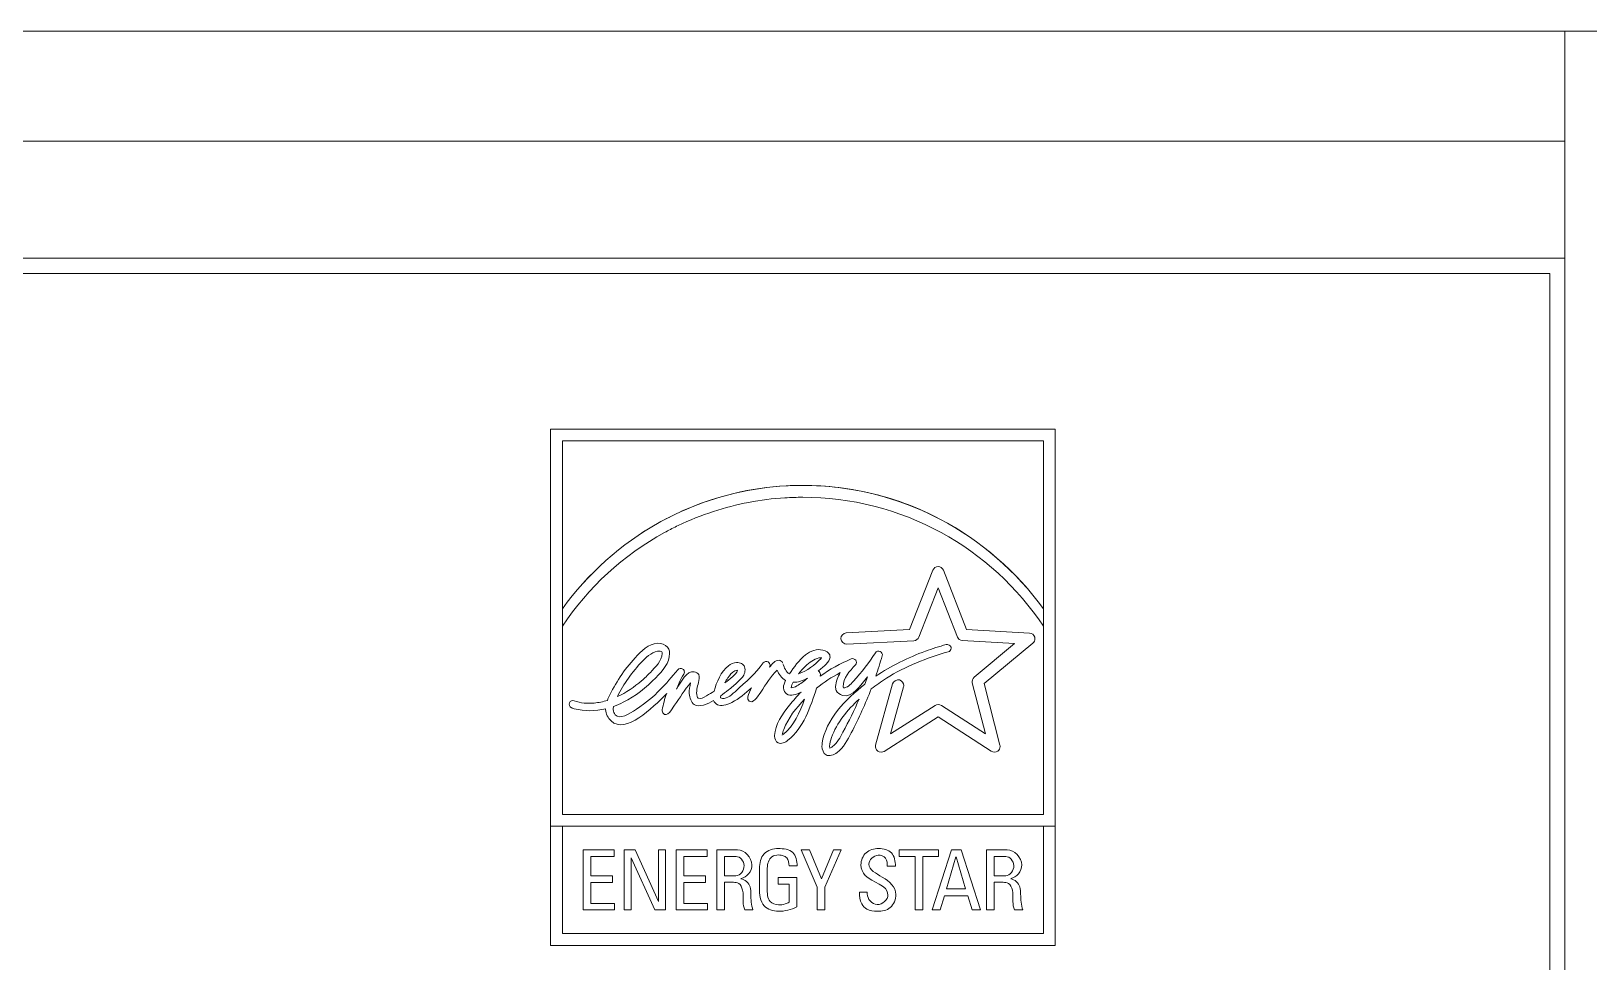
# Model space of a CAD drawing. Header units: inches. Extents: x 29 to 2254, y 8 to 2046.
# Drawn here: x 45.948 to 47.379, y 31.645 to 32.5 of the extents above; entities that cross this region are included whole.
import ezdxf

# ---------------------------------------------------------------- set-up
doc = ezdxf.new("R2010")
doc.units = ezdxf.units.IN
doc.header["$MEASUREMENT"] = 0
doc.layers.add('SCREEN', color=5, linetype='Continuous')

msp = doc.modelspace()

# ---------------------------------------------------------------- linework, layer by layer
at = {"color": 0, "lineweight": 5}
for points in [[(47.3566, 32.4999), (47.3566, 32.4999), (31.3435, 32.4999), (31.3435, 32.4999)], [(47.3566, 32.4999), (47.3566, 32.4999), (47.3566, 32.4999), (47.3566, 32.4999)], [(47.3566, 32.4999), (47.3566, 32.4999), (47.3566, 32.4999), (47.3566, 32.4999)], [(47.3566, 30.9245), (47.3566, 30.9245), (47.3566, 32.4999), (47.3566, 32.4999)], [(48.0952, 32.4999), (48.0952, 32.4999), (47.3566, 32.4999), (47.3566, 32.4999)], [(47.3566, 32.3989), (47.3566, 32.3989), (31.3435, 32.3989), (31.3435, 32.3989)], [(47.3566, 32.3989), (47.3566, 32.3989), (47.3566, 32.3989), (47.3566, 32.3989)], [(47.3566, 32.2914), (47.3566, 32.2914), (31.3435, 32.2914), (31.3435, 32.2914)], [(47.3566, 32.2914), (47.3566, 32.2914), (47.3566, 32.2914), (47.3566, 32.2914)], [(47.3427, 32.2775), (47.3427, 32.2775), (31.3574, 32.2775), (31.3574, 32.2775)], [(47.3427, 32.2775), (47.3427, 32.2775), (47.3427, 32.2775), (47.3427, 32.2775)], [(47.3427, 32.2775), (47.3427, 32.2775), (47.3427, 32.2775), (47.3427, 32.2775)], [(47.3427, 31.1469), (47.3427, 31.1469), (47.3427, 32.2775), (47.3427, 32.2775)]]:
    msp.add_open_spline(points, degree=3, dxfattribs=at)
at = {"layer": 'SCREEN', "color": 0, "lineweight": 5}
for points in [[(46.4253, 32.1346), (46.4253, 32.1346), (46.8886, 32.1346), (46.8886, 32.1346)], [(46.4253, 32.1346), (46.4253, 32.1346), (46.4253, 32.1346), (46.4253, 32.1346)], [(46.4253, 31.6605), (46.4253, 31.6605), (46.4253, 32.1346), (46.4253, 32.1346)], [(46.8886, 32.1346), (46.8886, 32.1346), (46.8886, 32.1346), (46.8886, 32.1346)], [(46.8886, 32.1346), (46.8886, 32.1346), (46.8886, 32.1346), (46.8886, 32.1346)], [(46.8886, 31.6605), (46.8886, 31.6605), (46.8886, 32.1346), (46.8886, 32.1346)], [(46.8778, 32.1237), (46.8778, 32.1237), (46.4362, 32.1237), (46.4362, 32.1237)], [(46.4362, 32.1237), (46.4362, 32.1237), (46.4362, 32.1237), (46.4362, 32.1237)], [(46.4362, 32.1237), (46.4362, 32.1237), (46.4362, 31.7809), (46.4362, 31.7809)], [(46.8778, 32.1237), (46.8778, 32.1237), (46.8778, 32.1237), (46.8778, 32.1237)], [(46.8778, 32.1237), (46.8778, 32.1237), (46.8778, 32.1237), (46.8778, 32.1237)], [(46.8778, 31.7809), (46.8778, 31.7809), (46.8778, 32.1237), (46.8778, 32.1237)], [(46.6416, 32.0825), (46.6092, 32.0807), (46.5774, 32.0731), (46.5477, 32.06)], [(46.6416, 32.0825), (46.61, 32.0806), (46.5789, 32.0733), (46.5498, 32.0609)], [(46.6569, 32.0829), (46.6518, 32.0829), (46.6467, 32.0828), (46.6416, 32.0825)], [(46.6405, 32.0715), (46.6182, 32.0701), (46.5961, 32.0658), (46.5749, 32.0589)], [(46.6569, 32.072), (46.6514, 32.072), (46.6459, 32.0718), (46.6405, 32.0715)], [(46.5435, 32.0581), (46.5372, 32.0552), (46.531, 32.052), (46.5249, 32.0487)], [(46.5393, 32.0561), (46.5344, 32.0538), (46.5296, 32.0513), (46.5249, 32.0487)], [(46.5477, 32.06), (46.5448, 32.0588), (46.542, 32.0575), (46.5393, 32.0561)], [(46.5749, 32.0589), (46.5638, 32.0553), (46.5529, 32.051), (46.5424, 32.046)], [(46.5498, 32.0609), (46.5477, 32.06), (46.5456, 32.059), (46.5435, 32.0581)], [(46.4362, 31.9697), (46.4593, 32.0018), (46.4899, 32.0292), (46.5249, 32.0487)], [(46.5249, 32.0487), (46.4901, 32.0292), (46.4593, 32.0018), (46.4362, 31.9697)], [(46.5424, 32.046), (46.5386, 32.0442), (46.5349, 32.0423), (46.5313, 32.0403)], [(46.7763, 32.0051), (46.7763, 32.0051), (46.755, 31.9505), (46.755, 31.9505)], [(46.7812, 32.0084), (46.7792, 32.0084), (46.777, 32.0069), (46.7763, 32.0051)], [(46.7763, 32.0051), (46.7763, 32.0051), (46.7763, 32.0051), (46.7763, 32.0051)], [(46.786, 32.0051), (46.7853, 32.0069), (46.7832, 32.0084), (46.7812, 32.0084)], [(46.8073, 31.9506), (46.8073, 31.9506), (46.786, 32.0051), (46.786, 32.0051)], [(46.7635, 31.9436), (46.7635, 31.9436), (46.7812, 31.9889), (46.7812, 31.9889)], [(46.7812, 31.9889), (46.7812, 31.9889), (46.7812, 31.9889), (46.7812, 31.9889)], [(46.7812, 31.9889), (46.7812, 31.9889), (46.7988, 31.9437), (46.7988, 31.9437)], [(46.6967, 31.9474), (46.6943, 31.9473), (46.6918, 31.9446), (46.6918, 31.9422)], [(46.755, 31.9505), (46.755, 31.9505), (46.6967, 31.9474), (46.6967, 31.9474)], [(46.6973, 31.937), (46.6973, 31.937), (46.7589, 31.9402), (46.7589, 31.9402)], [(46.755, 31.9505), (46.755, 31.9505), (46.755, 31.9505), (46.755, 31.9505)], [(46.7589, 31.9402), (46.7608, 31.9403), (46.7628, 31.9418), (46.7635, 31.9436)], [(46.7589, 31.9402), (46.7589, 31.9402), (46.7589, 31.9402), (46.7589, 31.9402)], [(46.7988, 31.9437), (46.7994, 31.942), (46.8014, 31.9405), (46.8033, 31.9404)], [(46.8033, 31.9404), (46.8033, 31.9404), (46.8514, 31.9377), (46.8514, 31.9377)], [(46.8652, 31.9473), (46.8652, 31.9473), (46.8073, 31.9506), (46.8073, 31.9506)], [(46.5051, 31.9269), (46.4939, 31.9153), (46.4864, 31.9038), (46.4797, 31.8906)], [(46.6594, 31.9273), (46.6535, 31.9227), (46.6485, 31.9157), (46.6446, 31.9099)], [(46.6717, 31.9245), (46.6726, 31.9247), (46.6736, 31.9248), (46.6744, 31.9247)], [(46.7239, 31.9077), (46.726, 31.9138), (46.7279, 31.9201), (46.7298, 31.9263)], [(46.8514, 31.9377), (46.8514, 31.9377), (46.8143, 31.9068), (46.8143, 31.9068)], [(46.8234, 31.9009), (46.8234, 31.9009), (46.8682, 31.9381), (46.8682, 31.9381)], [(46.8514, 31.9377), (46.8514, 31.9377), (46.8514, 31.9377), (46.8514, 31.9377)], [(46.8682, 31.9381), (46.8682, 31.9381), (46.8682, 31.9381), (46.8682, 31.9381)], [(46.5886, 31.9173), (46.5819, 31.9124), (46.5775, 31.902), (46.5754, 31.894)], [(46.5945, 31.9125), (46.5952, 31.9129), (46.5961, 31.9132), (46.5969, 31.9132)], [(46.6183, 31.8932), (46.623, 31.9001), (46.6275, 31.9074), (46.6333, 31.9134)], [(46.6333, 31.9134), (46.6348, 31.9097), (46.6375, 31.9059), (46.641, 31.9039)], [(46.6446, 31.9099), (46.6414, 31.9116), (46.6398, 31.9156), (46.6387, 31.919)], [(46.6737, 31.9239), (46.6676, 31.9182), (46.661, 31.9125), (46.6531, 31.9099)], [(46.6695, 31.8966), (46.6762, 31.9021), (46.6836, 31.9069), (46.6913, 31.911)], [(46.7013, 31.9236), (46.6912, 31.9194), (46.6817, 31.914), (46.6727, 31.9077)], [(46.5392, 31.8811), (46.5439, 31.888), (46.5484, 31.8951), (46.5538, 31.9015)], [(46.6433, 31.8489), (46.6575, 31.8601), (46.6639, 31.8793), (46.6695, 31.8966)], [(46.6462, 31.8971), (46.6463, 31.8989), (46.6471, 31.9006), (46.6479, 31.9021)], [(46.6479, 31.9021), (46.6525, 31.902), (46.6572, 31.9037), (46.6612, 31.9059)], [(46.7139, 31.9004), (46.7147, 31.9026), (46.7155, 31.9048), (46.7163, 31.9071)], [(46.7393, 31.9006), (46.7393, 31.9006), (46.7238, 31.8445), (46.7238, 31.8445)], [(46.7375, 31.8548), (46.7375, 31.8548), (46.7494, 31.8979), (46.7494, 31.8979)], [(46.7393, 31.9006), (46.7393, 31.9006), (46.7393, 31.9006), (46.7393, 31.9006)], [(46.7494, 31.8979), (46.7494, 31.8979), (46.7494, 31.8979), (46.7494, 31.8979)], [(46.8143, 31.9068), (46.8127, 31.9055), (46.812, 31.9034), (46.8125, 31.9015)], [(46.8125, 31.9015), (46.8125, 31.9015), (46.8245, 31.8548), (46.8245, 31.8548)], [(46.8379, 31.8445), (46.8379, 31.8445), (46.8234, 31.9009), (46.8234, 31.9009)], [(46.4797, 31.8906), (46.4788, 31.889), (46.4781, 31.8872), (46.4775, 31.8855)], [(46.5319, 31.8918), (46.5301, 31.8869), (46.5287, 31.8818), (46.5278, 31.8767)], [(46.6144, 31.8876), (46.6144, 31.8876), (46.6183, 31.8932), (46.6183, 31.8932)], [(46.6183, 31.8932), (46.6183, 31.8932), (46.6183, 31.8932), (46.6183, 31.8932)], [(46.6585, 31.8866), (46.654, 31.8749), (46.6489, 31.8621), (46.639, 31.8543)], [(46.7841, 31.8809), (46.7825, 31.8819), (46.78, 31.8819), (46.7785, 31.8809)], [(46.5357, 31.8758), (46.5357, 31.8758), (46.5392, 31.8811), (46.5392, 31.8811)], [(46.5392, 31.8811), (46.5392, 31.8811), (46.5392, 31.8811), (46.5392, 31.8811)], [(46.7317, 31.8387), (46.7317, 31.8387), (46.7812, 31.8703), (46.7812, 31.8703)], [(46.7785, 31.8809), (46.7785, 31.8809), (46.7375, 31.8548), (46.7375, 31.8548)], [(46.7785, 31.8809), (46.7785, 31.8809), (46.7785, 31.8809), (46.7785, 31.8809)], [(46.7812, 31.8703), (46.7812, 31.8703), (46.7812, 31.8703), (46.7812, 31.8703)], [(46.7812, 31.8703), (46.7812, 31.8703), (46.83, 31.8388), (46.83, 31.8388)], [(46.8245, 31.8548), (46.8245, 31.8548), (46.7841, 31.8809), (46.7841, 31.8809)], [(46.6818, 31.8417), (46.6818, 31.8417), (46.6815, 31.8434), (46.6815, 31.8434)], [(46.8886, 31.7701), (46.8886, 31.7701), (46.4253, 31.7701), (46.4253, 31.7701)], [(46.4361, 31.7701), (46.4361, 31.7701), (46.4361, 31.7701), (46.4361, 31.7701)], [(46.4361, 31.6714), (46.4361, 31.6714), (46.4361, 31.7701), (46.4361, 31.7701)], [(46.4362, 31.7809), (46.4362, 31.7809), (46.8778, 31.7809), (46.8778, 31.7809)], [(46.8778, 31.7809), (46.8778, 31.7809), (46.8778, 31.7809), (46.8778, 31.7809)], [(46.8778, 31.7701), (46.8778, 31.7701), (46.8778, 31.7701), (46.8778, 31.7701)], [(46.8778, 31.7701), (46.8778, 31.7701), (46.8778, 31.6714), (46.8778, 31.6714)], [(46.8886, 31.7701), (46.8886, 31.7701), (46.8886, 31.7701), (46.8886, 31.7701)], [(46.4552, 31.7483), (46.4552, 31.7483), (46.4837, 31.7483), (46.4837, 31.7483)], [(46.4552, 31.7483), (46.4552, 31.7483), (46.4552, 31.7483), (46.4552, 31.7483)], [(46.4552, 31.6931), (46.4552, 31.6931), (46.4552, 31.7483), (46.4552, 31.7483)], [(46.4837, 31.7422), (46.4837, 31.7422), (46.4622, 31.7422), (46.4622, 31.7422)], [(46.4622, 31.7422), (46.4622, 31.7422), (46.4622, 31.7422), (46.4622, 31.7422)], [(46.4622, 31.7422), (46.4622, 31.7422), (46.4622, 31.7244), (46.4622, 31.7244)], [(46.4837, 31.7483), (46.4837, 31.7483), (46.4837, 31.7483), (46.4837, 31.7483)], [(46.4837, 31.7483), (46.4837, 31.7483), (46.4837, 31.7483), (46.4837, 31.7483)], [(46.4837, 31.7483), (46.4837, 31.7483), (46.4837, 31.7422), (46.4837, 31.7422)], [(46.4837, 31.7422), (46.4837, 31.7422), (46.4837, 31.7422), (46.4837, 31.7422)], [(46.4929, 31.7483), (46.4929, 31.7483), (46.5029, 31.7483), (46.5029, 31.7483)], [(46.4929, 31.7483), (46.4929, 31.7483), (46.4929, 31.7483), (46.4929, 31.7483)], [(46.4929, 31.6931), (46.4929, 31.6931), (46.4929, 31.7483), (46.4929, 31.7483)], [(46.4992, 31.741), (46.4992, 31.741), (46.4992, 31.741), (46.4992, 31.741)], [(46.4992, 31.741), (46.4992, 31.741), (46.4992, 31.6931), (46.4992, 31.6931)], [(46.5211, 31.6931), (46.5211, 31.6931), (46.4994, 31.741), (46.4994, 31.741)], [(46.5029, 31.7483), (46.5029, 31.7483), (46.5029, 31.7483), (46.5029, 31.7483)], [(46.5029, 31.7483), (46.5029, 31.7483), (46.5244, 31.701), (46.5244, 31.701)], [(46.5245, 31.7483), (46.5245, 31.7483), (46.5308, 31.7483), (46.5308, 31.7483)], [(46.5245, 31.7483), (46.5245, 31.7483), (46.5245, 31.7483), (46.5245, 31.7483)], [(46.5245, 31.701), (46.5245, 31.701), (46.5245, 31.7483), (46.5245, 31.7483)], [(46.5308, 31.7483), (46.5308, 31.7483), (46.5308, 31.7483), (46.5308, 31.7483)], [(46.5308, 31.7483), (46.5308, 31.7483), (46.5308, 31.7483), (46.5308, 31.7483)], [(46.5308, 31.7483), (46.5308, 31.7483), (46.5308, 31.6931), (46.5308, 31.6931)], [(46.5406, 31.7483), (46.5406, 31.7483), (46.569, 31.7483), (46.569, 31.7483)], [(46.5406, 31.7483), (46.5406, 31.7483), (46.5406, 31.7483), (46.5406, 31.7483)], [(46.5406, 31.6931), (46.5406, 31.6931), (46.5406, 31.7483), (46.5406, 31.7483)], [(46.569, 31.7422), (46.569, 31.7422), (46.5476, 31.7422), (46.5476, 31.7422)], [(46.5476, 31.7422), (46.5476, 31.7422), (46.5476, 31.7422), (46.5476, 31.7422)], [(46.5476, 31.7422), (46.5476, 31.7422), (46.5476, 31.7244), (46.5476, 31.7244)], [(46.569, 31.7483), (46.569, 31.7483), (46.569, 31.7483), (46.569, 31.7483)], [(46.569, 31.7483), (46.569, 31.7483), (46.569, 31.7483), (46.569, 31.7483)], [(46.569, 31.7483), (46.569, 31.7483), (46.569, 31.7422), (46.569, 31.7422)], [(46.569, 31.7422), (46.569, 31.7422), (46.569, 31.7422), (46.569, 31.7422)], [(46.597, 31.7483), (46.597, 31.7483), (46.5779, 31.7483), (46.5779, 31.7483)], [(46.5779, 31.7483), (46.5779, 31.7483), (46.5779, 31.7483), (46.5779, 31.7483)], [(46.5779, 31.7483), (46.5779, 31.7483), (46.5779, 31.6931), (46.5779, 31.6931)], [(46.585, 31.7422), (46.585, 31.7422), (46.5956, 31.7422), (46.5956, 31.7422)], [(46.585, 31.7422), (46.585, 31.7422), (46.585, 31.7422), (46.585, 31.7422)], [(46.585, 31.7246), (46.585, 31.7246), (46.585, 31.7422), (46.585, 31.7422)], [(46.5956, 31.7422), (46.5956, 31.7422), (46.5956, 31.7422), (46.5956, 31.7422)], [(46.597, 31.7483), (46.597, 31.7483), (46.597, 31.7483), (46.597, 31.7483)], [(46.6553, 31.7483), (46.6553, 31.7483), (46.6632, 31.7483), (46.6632, 31.7483)], [(46.6701, 31.7141), (46.6701, 31.7141), (46.6553, 31.7483), (46.6553, 31.7483)], [(46.6632, 31.7483), (46.6632, 31.7483), (46.6632, 31.7483), (46.6632, 31.7483)], [(46.6632, 31.7483), (46.6632, 31.7483), (46.674, 31.7216), (46.674, 31.7216)], [(46.674, 31.7216), (46.674, 31.7216), (46.6851, 31.7483), (46.6851, 31.7483)], [(46.6922, 31.7483), (46.6922, 31.7483), (46.6772, 31.7141), (46.6772, 31.7141)], [(46.6851, 31.7483), (46.6851, 31.7483), (46.6922, 31.7483), (46.6922, 31.7483)], [(46.6851, 31.7483), (46.6851, 31.7483), (46.6851, 31.7483), (46.6851, 31.7483)], [(46.6922, 31.7483), (46.6922, 31.7483), (46.6922, 31.7483), (46.6922, 31.7483)], [(46.6922, 31.7483), (46.6922, 31.7483), (46.6922, 31.7483), (46.6922, 31.7483)], [(46.7455, 31.7483), (46.7455, 31.7483), (46.7816, 31.7483), (46.7816, 31.7483)], [(46.7455, 31.7483), (46.7455, 31.7483), (46.7455, 31.7483), (46.7455, 31.7483)], [(46.7455, 31.7422), (46.7455, 31.7422), (46.7455, 31.7483), (46.7455, 31.7483)], [(46.76, 31.7422), (46.76, 31.7422), (46.7455, 31.7422), (46.7455, 31.7422)], [(46.76, 31.7422), (46.76, 31.7422), (46.76, 31.7422), (46.76, 31.7422)], [(46.76, 31.7422), (46.76, 31.7422), (46.76, 31.7422), (46.76, 31.7422)], [(46.76, 31.6931), (46.76, 31.6931), (46.76, 31.7422), (46.76, 31.7422)], [(46.7816, 31.7422), (46.7816, 31.7422), (46.7671, 31.7422), (46.7671, 31.7422)], [(46.7671, 31.7422), (46.7671, 31.7422), (46.7671, 31.7422), (46.7671, 31.7422)], [(46.7671, 31.7422), (46.7671, 31.7422), (46.7671, 31.6931), (46.7671, 31.6931)], [(46.7933, 31.7483), (46.7933, 31.7483), (46.7758, 31.6931), (46.7758, 31.6931)], [(46.7816, 31.7483), (46.7816, 31.7483), (46.7816, 31.7483), (46.7816, 31.7483)], [(46.7816, 31.7483), (46.7816, 31.7483), (46.7816, 31.7483), (46.7816, 31.7483)], [(46.7816, 31.7483), (46.7816, 31.7483), (46.7816, 31.7422), (46.7816, 31.7422)], [(46.7816, 31.7422), (46.7816, 31.7422), (46.7816, 31.7422), (46.7816, 31.7422)], [(46.7888, 31.7124), (46.7888, 31.7124), (46.7974, 31.7418), (46.7974, 31.7418)], [(46.8022, 31.7483), (46.8022, 31.7483), (46.7933, 31.7483), (46.7933, 31.7483)], [(46.7933, 31.7483), (46.7933, 31.7483), (46.7933, 31.7483), (46.7933, 31.7483)], [(46.7974, 31.7418), (46.7974, 31.7418), (46.7974, 31.7418), (46.7974, 31.7418)], [(46.7976, 31.7418), (46.7976, 31.7418), (46.8064, 31.7124), (46.8064, 31.7124)], [(46.8022, 31.7483), (46.8022, 31.7483), (46.8022, 31.7483), (46.8022, 31.7483)], [(46.8202, 31.6931), (46.8202, 31.6931), (46.8022, 31.7483), (46.8022, 31.7483)], [(46.8447, 31.7483), (46.8447, 31.7483), (46.8256, 31.7483), (46.8256, 31.7483)], [(46.8256, 31.7483), (46.8256, 31.7483), (46.8256, 31.7483), (46.8256, 31.7483)], [(46.8256, 31.7483), (46.8256, 31.7483), (46.8256, 31.6931), (46.8256, 31.6931)], [(46.8327, 31.7422), (46.8327, 31.7422), (46.8433, 31.7422), (46.8433, 31.7422)], [(46.8327, 31.7422), (46.8327, 31.7422), (46.8327, 31.7422), (46.8327, 31.7422)], [(46.8327, 31.7246), (46.8327, 31.7246), (46.8327, 31.7422), (46.8327, 31.7422)], [(46.8433, 31.7422), (46.8433, 31.7422), (46.8433, 31.7422), (46.8433, 31.7422)], [(46.8447, 31.7483), (46.8447, 31.7483), (46.8447, 31.7483), (46.8447, 31.7483)], [(46.4622, 31.7244), (46.4622, 31.7244), (46.4821, 31.7244), (46.4821, 31.7244)], [(46.4821, 31.7244), (46.4821, 31.7244), (46.4821, 31.7244), (46.4821, 31.7244)], [(46.4821, 31.7244), (46.4821, 31.7244), (46.4821, 31.7244), (46.4821, 31.7244)], [(46.4821, 31.7244), (46.4821, 31.7244), (46.4821, 31.7183), (46.4821, 31.7183)], [(46.5476, 31.7244), (46.5476, 31.7244), (46.5675, 31.7244), (46.5675, 31.7244)], [(46.5675, 31.7244), (46.5675, 31.7244), (46.5675, 31.7244), (46.5675, 31.7244)], [(46.5675, 31.7244), (46.5675, 31.7244), (46.5675, 31.7244), (46.5675, 31.7244)], [(46.5675, 31.7244), (46.5675, 31.7244), (46.5675, 31.7183), (46.5675, 31.7183)], [(46.5955, 31.7246), (46.5955, 31.7246), (46.585, 31.7246), (46.585, 31.7246)], [(46.5955, 31.7246), (46.5955, 31.7246), (46.5955, 31.7246), (46.5955, 31.7246)], [(46.6171, 31.7314), (46.6171, 31.7314), (46.6171, 31.7314), (46.6171, 31.7314)], [(46.6171, 31.7133), (46.6171, 31.7133), (46.6171, 31.7314), (46.6171, 31.7314)], [(46.6243, 31.7316), (46.6243, 31.7316), (46.6243, 31.7316), (46.6243, 31.7316)], [(46.6243, 31.7316), (46.6243, 31.7316), (46.6243, 31.713), (46.6243, 31.713)], [(46.6516, 31.7335), (46.6516, 31.7335), (46.6443, 31.7335), (46.6443, 31.7335)], [(46.6516, 31.7335), (46.6516, 31.7335), (46.6516, 31.7335), (46.6516, 31.7335)], [(46.7419, 31.7333), (46.7419, 31.7333), (46.7345, 31.7333), (46.7345, 31.7333)], [(46.7419, 31.7333), (46.7419, 31.7333), (46.7419, 31.7333), (46.7419, 31.7333)], [(46.8432, 31.7246), (46.8432, 31.7246), (46.8327, 31.7246), (46.8327, 31.7246)], [(46.8432, 31.7246), (46.8432, 31.7246), (46.8432, 31.7246), (46.8432, 31.7246)], [(46.4821, 31.7183), (46.4821, 31.7183), (46.4622, 31.7183), (46.4622, 31.7183)], [(46.4622, 31.7183), (46.4622, 31.7183), (46.4622, 31.7183), (46.4622, 31.7183)], [(46.4622, 31.7183), (46.4622, 31.7183), (46.4622, 31.6992), (46.4622, 31.6992)], [(46.4821, 31.7183), (46.4821, 31.7183), (46.4821, 31.7183), (46.4821, 31.7183)], [(46.5675, 31.7183), (46.5675, 31.7183), (46.5476, 31.7183), (46.5476, 31.7183)], [(46.5476, 31.7183), (46.5476, 31.7183), (46.5476, 31.7183), (46.5476, 31.7183)], [(46.5476, 31.7183), (46.5476, 31.7183), (46.5476, 31.6992), (46.5476, 31.6992)], [(46.5675, 31.7183), (46.5675, 31.7183), (46.5675, 31.7183), (46.5675, 31.7183)], [(46.585, 31.7185), (46.585, 31.7185), (46.5932, 31.7185), (46.5932, 31.7185)], [(46.585, 31.7185), (46.585, 31.7185), (46.585, 31.7185), (46.585, 31.7185)], [(46.585, 31.6931), (46.585, 31.6931), (46.585, 31.7185), (46.585, 31.7185)], [(46.5932, 31.7185), (46.5932, 31.7185), (46.5932, 31.7185), (46.5932, 31.7185)], [(46.6342, 31.7229), (46.6342, 31.7229), (46.6514, 31.7229), (46.6514, 31.7229)], [(46.6342, 31.7229), (46.6342, 31.7229), (46.6342, 31.7229), (46.6342, 31.7229)], [(46.6342, 31.7168), (46.6342, 31.7168), (46.6342, 31.7229), (46.6342, 31.7229)], [(46.6444, 31.7168), (46.6444, 31.7168), (46.6342, 31.7168), (46.6342, 31.7168)], [(46.6444, 31.7168), (46.6444, 31.7168), (46.6444, 31.7168), (46.6444, 31.7168)], [(46.6444, 31.7168), (46.6444, 31.7168), (46.6444, 31.7168), (46.6444, 31.7168)], [(46.6444, 31.7003), (46.6444, 31.7003), (46.6444, 31.7168), (46.6444, 31.7168)], [(46.6514, 31.7229), (46.6514, 31.7229), (46.6514, 31.7229), (46.6514, 31.7229)], [(46.6514, 31.7229), (46.6514, 31.7229), (46.6514, 31.7229), (46.6514, 31.7229)], [(46.6514, 31.7229), (46.6514, 31.7229), (46.6514, 31.6961), (46.6514, 31.6961)], [(46.6701, 31.7141), (46.6701, 31.7141), (46.6701, 31.7141), (46.6701, 31.7141)], [(46.6701, 31.6931), (46.6701, 31.6931), (46.6701, 31.7141), (46.6701, 31.7141)], [(46.6772, 31.7141), (46.6772, 31.7141), (46.6772, 31.7141), (46.6772, 31.7141)], [(46.6772, 31.7141), (46.6772, 31.7141), (46.6772, 31.6931), (46.6772, 31.6931)], [(46.7091, 31.7095), (46.7091, 31.7095), (46.716, 31.7095), (46.716, 31.7095)], [(46.716, 31.7095), (46.716, 31.7095), (46.716, 31.7095), (46.716, 31.7095)], [(46.716, 31.7095), (46.716, 31.7095), (46.716, 31.7095), (46.716, 31.7095)], [(46.716, 31.7095), (46.716, 31.7095), (46.716, 31.7079), (46.716, 31.7079)], [(46.8064, 31.7124), (46.8064, 31.7124), (46.7888, 31.7124), (46.7888, 31.7124)], [(46.8064, 31.7124), (46.8064, 31.7124), (46.8064, 31.7124), (46.8064, 31.7124)], [(46.8327, 31.7185), (46.8327, 31.7185), (46.8409, 31.7185), (46.8409, 31.7185)], [(46.8327, 31.7185), (46.8327, 31.7185), (46.8327, 31.7185), (46.8327, 31.7185)], [(46.8327, 31.6931), (46.8327, 31.6931), (46.8327, 31.7185), (46.8327, 31.7185)], [(46.8409, 31.7185), (46.8409, 31.7185), (46.8409, 31.7185), (46.8409, 31.7185)], [(46.4622, 31.6992), (46.4622, 31.6992), (46.4841, 31.6992), (46.4841, 31.6992)], [(46.4841, 31.6992), (46.4841, 31.6992), (46.4841, 31.6992), (46.4841, 31.6992)], [(46.4841, 31.6992), (46.4841, 31.6992), (46.4841, 31.6992), (46.4841, 31.6992)], [(46.4841, 31.6992), (46.4841, 31.6992), (46.4841, 31.6931), (46.4841, 31.6931)], [(46.5476, 31.6992), (46.5476, 31.6992), (46.5695, 31.6992), (46.5695, 31.6992)], [(46.5695, 31.6992), (46.5695, 31.6992), (46.5695, 31.6992), (46.5695, 31.6992)], [(46.5695, 31.6992), (46.5695, 31.6992), (46.5695, 31.6992), (46.5695, 31.6992)], [(46.5695, 31.6992), (46.5695, 31.6992), (46.5695, 31.6931), (46.5695, 31.6931)], [(46.6111, 31.6931), (46.6096, 31.6977), (46.6093, 31.7027), (46.6092, 31.7075)], [(46.6514, 31.6961), (46.6463, 31.6933), (46.6403, 31.6919), (46.6345, 31.6919)], [(46.7829, 31.6931), (46.7829, 31.6931), (46.787, 31.7062), (46.787, 31.7062)], [(46.787, 31.7062), (46.787, 31.7062), (46.8084, 31.7062), (46.8084, 31.7062)], [(46.787, 31.7062), (46.787, 31.7062), (46.787, 31.7062), (46.787, 31.7062)], [(46.8084, 31.7062), (46.8084, 31.7062), (46.8084, 31.7062), (46.8084, 31.7062)], [(46.8084, 31.7062), (46.8084, 31.7062), (46.8123, 31.6931), (46.8123, 31.6931)], [(46.8588, 31.6931), (46.8573, 31.6977), (46.857, 31.7027), (46.8569, 31.7075)], [(46.4841, 31.6931), (46.4841, 31.6931), (46.4552, 31.6931), (46.4552, 31.6931)], [(46.4841, 31.6931), (46.4841, 31.6931), (46.4841, 31.6931), (46.4841, 31.6931)], [(46.4992, 31.6931), (46.4992, 31.6931), (46.4929, 31.6931), (46.4929, 31.6931)], [(46.4992, 31.6931), (46.4992, 31.6931), (46.4992, 31.6931), (46.4992, 31.6931)], [(46.5308, 31.6931), (46.5308, 31.6931), (46.5211, 31.6931), (46.5211, 31.6931)], [(46.5308, 31.6931), (46.5308, 31.6931), (46.5308, 31.6931), (46.5308, 31.6931)], [(46.5695, 31.6931), (46.5695, 31.6931), (46.5406, 31.6931), (46.5406, 31.6931)], [(46.5695, 31.6931), (46.5695, 31.6931), (46.5695, 31.6931), (46.5695, 31.6931)], [(46.5779, 31.6931), (46.5779, 31.6931), (46.585, 31.6931), (46.585, 31.6931)], [(46.585, 31.6931), (46.585, 31.6931), (46.585, 31.6931), (46.585, 31.6931)], [(46.6037, 31.6931), (46.6037, 31.6931), (46.6111, 31.6931), (46.6111, 31.6931)], [(46.6111, 31.6931), (46.6111, 31.6931), (46.6111, 31.6931), (46.6111, 31.6931)], [(46.6772, 31.6931), (46.6772, 31.6931), (46.6701, 31.6931), (46.6701, 31.6931)], [(46.6772, 31.6931), (46.6772, 31.6931), (46.6772, 31.6931), (46.6772, 31.6931)], [(46.7671, 31.6931), (46.7671, 31.6931), (46.76, 31.6931), (46.76, 31.6931)], [(46.7671, 31.6931), (46.7671, 31.6931), (46.7671, 31.6931), (46.7671, 31.6931)], [(46.7758, 31.6931), (46.7758, 31.6931), (46.7829, 31.6931), (46.7829, 31.6931)], [(46.7829, 31.6931), (46.7829, 31.6931), (46.7829, 31.6931), (46.7829, 31.6931)], [(46.8123, 31.6931), (46.8123, 31.6931), (46.8202, 31.6931), (46.8202, 31.6931)], [(46.8202, 31.6931), (46.8202, 31.6931), (46.8202, 31.6931), (46.8202, 31.6931)], [(46.8256, 31.6931), (46.8256, 31.6931), (46.8327, 31.6931), (46.8327, 31.6931)], [(46.8327, 31.6931), (46.8327, 31.6931), (46.8327, 31.6931), (46.8327, 31.6931)], [(46.8514, 31.6931), (46.8514, 31.6931), (46.8588, 31.6931), (46.8588, 31.6931)], [(46.8588, 31.6931), (46.8588, 31.6931), (46.8588, 31.6931), (46.8588, 31.6931)], [(46.8778, 31.6714), (46.8778, 31.6714), (46.4361, 31.6714), (46.4361, 31.6714)], [(46.8778, 31.6714), (46.8778, 31.6714), (46.8778, 31.6714), (46.8778, 31.6714)], [(46.4253, 31.6605), (46.4253, 31.6605), (46.8886, 31.6605), (46.8886, 31.6605)], [(46.8886, 31.6605), (46.8886, 31.6605), (46.8886, 31.6605), (46.8886, 31.6605)]]:
    msp.add_open_spline(points, degree=3, dxfattribs=at)
for points, knots in [([(46.8778, 31.9696), (46.8532, 32.0036), (46.8201, 32.0323), (46.7828, 32.052), (46.7828, 32.052), (46.7638, 32.062), (46.7436, 32.0697), (46.7228, 32.0748), (46.7228, 32.0748), (46.7013, 32.0802), (46.6791, 32.0829), (46.6569, 32.0829), (46.6569, 32.0829), (46.6518, 32.0829), (46.6467, 32.0828), (46.6416, 32.0825)], [0, 0, 0, 0, 0.25, 0.25, 0.25, 0.25, 0.5, 0.5, 0.5, 0.5, 0.75, 0.75, 0.75, 0.75, 1, 1, 1, 1]), ([(46.6569, 32.0829), (46.7001, 32.0829), (46.744, 32.0723), (46.7828, 32.052), (46.7828, 32.052), (46.8204, 32.0323), (46.8532, 32.0036), (46.8778, 31.9696)], [0, 0, 0, 0, 0.5, 0.5, 0.5, 0.5, 1, 1, 1, 1]), ([(46.6569, 32.072), (46.7006, 32.072), (46.7451, 32.0608), (46.784, 32.0396), (46.784, 32.0396), (46.8217, 32.019), (46.8542, 31.989), (46.8778, 31.9538)], [0, 0, 0, 0, 0.5, 0.5, 0.5, 0.5, 1, 1, 1, 1]), ([(46.4362, 31.9538), (46.4597, 31.989), (46.4922, 32.019), (46.5299, 32.0396), (46.5299, 32.0396), (46.5304, 32.0399), (46.5308, 32.0401), (46.5313, 32.0403)], [0, 0, 0, 0, 0.5, 0.5, 0.5, 0.5, 1, 1, 1, 1]), ([(46.5219, 31.9063), (46.5279, 31.9125), (46.5347, 31.92), (46.5346, 31.9287), (46.5346, 31.9287), (46.5346, 31.93), (46.5344, 31.9313), (46.5339, 31.9325), (46.5339, 31.9325), (46.5327, 31.9353), (46.5294, 31.9371), (46.5262, 31.9377), (46.5262, 31.9377), (46.5181, 31.9393), (46.5111, 31.9331), (46.5051, 31.9269)], [0, 0, 0, 0, 0.25, 0.25, 0.25, 0.25, 0.5, 0.5, 0.5, 0.5, 0.75, 0.75, 0.75, 0.75, 1, 1, 1, 1]), ([(46.6918, 31.9422), (46.6918, 31.9421), (46.6918, 31.942), (46.6918, 31.9419), (46.6918, 31.9419), (46.692, 31.9395), (46.6948, 31.9369), (46.6973, 31.937)], [0, 0, 0, 0, 0.5, 0.5, 0.5, 0.5, 1, 1, 1, 1]), ([(46.8682, 31.9381), (46.8694, 31.939), (46.8701, 31.9406), (46.8701, 31.9421), (46.8701, 31.9421), (46.8701, 31.9427), (46.87, 31.9432), (46.8698, 31.9437), (46.8698, 31.9437), (46.8692, 31.9456), (46.8672, 31.9472), (46.8652, 31.9473)], [0, 0, 0, 0, 0.333333, 0.333333, 0.333333, 0.333333, 0.666667, 0.666667, 0.666667, 0.666667, 1, 1, 1, 1]), ([(46.4866, 31.889), (46.4928, 31.9008), (46.4998, 31.9113), (46.5098, 31.9216), (46.5098, 31.9216), (46.5144, 31.9263), (46.5197, 31.9311), (46.5259, 31.9308)], [0, 0, 0, 0, 0.5, 0.5, 0.5, 0.5, 1, 1, 1, 1]), ([(46.5259, 31.9308), (46.5265, 31.9307), (46.5272, 31.9304), (46.5275, 31.93), (46.5275, 31.93), (46.5277, 31.9296), (46.5277, 31.9292), (46.5277, 31.9287), (46.5277, 31.9287), (46.5274, 31.9215), (46.5217, 31.9161), (46.5169, 31.9112)], [0, 0, 0, 0, 0.333333, 0.333333, 0.333333, 0.333333, 0.666667, 0.666667, 0.666667, 0.666667, 1, 1, 1, 1]), ([(46.6531, 31.9099), (46.655, 31.9124), (46.657, 31.9147), (46.6593, 31.9169), (46.6593, 31.9169), (46.6629, 31.9203), (46.667, 31.9234), (46.6717, 31.9245)], [0, 0, 0, 0, 0.5, 0.5, 0.5, 0.5, 1, 1, 1, 1]), ([(46.671, 31.9124), (46.6735, 31.9144), (46.6761, 31.9163), (46.6784, 31.9187), (46.6784, 31.9187), (46.6802, 31.9206), (46.6818, 31.9228), (46.6819, 31.9253), (46.6819, 31.9253), (46.6819, 31.9259), (46.6818, 31.9266), (46.6816, 31.9272), (46.6816, 31.9272), (46.6807, 31.9296), (46.678, 31.931), (46.6754, 31.9316), (46.6754, 31.9316), (46.6696, 31.9331), (46.6642, 31.931), (46.6594, 31.9273)], [0, 0, 0, 0, 0.2, 0.2, 0.2, 0.2, 0.4, 0.4, 0.4, 0.4, 0.6, 0.6, 0.6, 0.6, 0.8, 0.8, 0.8, 0.8, 1, 1, 1, 1]), ([(46.7235, 31.9291), (46.7175, 31.9198), (46.7113, 31.9119), (46.7032, 31.9029), (46.7032, 31.9029), (46.7005, 31.9), (46.6978, 31.897), (46.6942, 31.897)], [0, 0, 0, 0, 0.5, 0.5, 0.5, 0.5, 1, 1, 1, 1]), ([(46.7052, 31.918), (46.7058, 31.9187), (46.7062, 31.9196), (46.7062, 31.9204), (46.7062, 31.9204), (46.7062, 31.9211), (46.706, 31.9218), (46.7055, 31.9224), (46.7055, 31.9224), (46.7046, 31.9236), (46.7027, 31.9242), (46.7013, 31.9236)], [0, 0, 0, 0, 0.333333, 0.333333, 0.333333, 0.333333, 0.666667, 0.666667, 0.666667, 0.666667, 1, 1, 1, 1]), ([(46.7198, 31.8962), (46.7242, 31.8996), (46.7289, 31.9028), (46.7336, 31.9058), (46.7336, 31.9058), (46.7512, 31.9167), (46.7707, 31.9246), (46.7905, 31.9301)], [0, 0, 0, 0, 0.5, 0.5, 0.5, 0.5, 1, 1, 1, 1]), ([(46.7298, 31.9263), (46.7303, 31.928), (46.7294, 31.9297), (46.7279, 31.9304), (46.7279, 31.9304), (46.7263, 31.9312), (46.7244, 31.9306), (46.7235, 31.9291)], [0, 0, 0, 0, 0.5, 0.5, 0.5, 0.5, 1, 1, 1, 1]), ([(46.7886, 31.9368), (46.7822, 31.935), (46.7758, 31.933), (46.7695, 31.9307), (46.7695, 31.9307), (46.7535, 31.9248), (46.738, 31.9172), (46.7239, 31.9077)], [0, 0, 0, 0, 0.5, 0.5, 0.5, 0.5, 1, 1, 1, 1]), ([(46.7905, 31.9301), (46.7919, 31.9304), (46.793, 31.932), (46.7931, 31.9334), (46.7931, 31.9334), (46.7931, 31.9338), (46.7931, 31.9341), (46.793, 31.9344), (46.793, 31.9344), (46.7924, 31.9359), (46.7902, 31.9372), (46.7886, 31.9368)], [0, 0, 0, 0, 0.333333, 0.333333, 0.333333, 0.333333, 0.666667, 0.666667, 0.666667, 0.666667, 1, 1, 1, 1]), ([(46.542, 31.9137), (46.531, 31.9002), (46.5223, 31.8897), (46.5041, 31.8774), (46.5041, 31.8774), (46.4972, 31.8727), (46.4888, 31.8677), (46.4847, 31.8724), (46.4847, 31.8724), (46.4836, 31.8736), (46.4829, 31.8753), (46.4828, 31.877), (46.4828, 31.877), (46.4827, 31.878), (46.483, 31.879), (46.4831, 31.88)], [0, 0, 0, 0, 0.25, 0.25, 0.25, 0.25, 0.5, 0.5, 0.5, 0.5, 0.75, 0.75, 0.75, 0.75, 1, 1, 1, 1]), ([(46.5169, 31.9112), (46.5143, 31.9085), (46.5117, 31.906), (46.5089, 31.9036), (46.5089, 31.9036), (46.5021, 31.8978), (46.4947, 31.8926), (46.4866, 31.889)], [0, 0, 0, 0, 0.5, 0.5, 0.5, 0.5, 1, 1, 1, 1]), ([(46.5611, 31.902), (46.5615, 31.9043), (46.5625, 31.9072), (46.5613, 31.9092), (46.5613, 31.9092), (46.5605, 31.9105), (46.5589, 31.9114), (46.5573, 31.9117), (46.5573, 31.9117), (46.5499, 31.9134), (46.5453, 31.9021), (46.5409, 31.8959)], [0, 0, 0, 0, 0.333333, 0.333333, 0.333333, 0.333333, 0.666667, 0.666667, 0.666667, 0.666667, 1, 1, 1, 1]), ([(46.5477, 31.9097), (46.548, 31.9102), (46.5482, 31.9108), (46.5482, 31.9115), (46.5482, 31.9115), (46.5482, 31.9126), (46.5477, 31.9137), (46.5467, 31.9143), (46.5467, 31.9143), (46.5453, 31.9152), (46.543, 31.9149), (46.542, 31.9137)], [0, 0, 0, 0, 0.333333, 0.333333, 0.333333, 0.333333, 0.666667, 0.666667, 0.666667, 0.666667, 1, 1, 1, 1]), ([(46.6205, 31.9199), (46.6132, 31.91), (46.6055, 31.9031), (46.5947, 31.8935), (46.5947, 31.8935), (46.5905, 31.8898), (46.5857, 31.8857), (46.5814, 31.8878)], [0, 0, 0, 0, 0.5, 0.5, 0.5, 0.5, 1, 1, 1, 1]), ([(46.5815, 31.8897), (46.5839, 31.8915), (46.5863, 31.8933), (46.5886, 31.8951), (46.5886, 31.8951), (46.5915, 31.8974), (46.5943, 31.8997), (46.597, 31.9022), (46.597, 31.9022), (46.5992, 31.9041), (46.6012, 31.9062), (46.6026, 31.9087), (46.6026, 31.9087), (46.6034, 31.9102), (46.6039, 31.9119), (46.6039, 31.9136), (46.6039, 31.9136), (46.6039, 31.9145), (46.6038, 31.9154), (46.6034, 31.9163), (46.6034, 31.9163), (46.6029, 31.9176), (46.6018, 31.9187), (46.6006, 31.9194), (46.6006, 31.9194), (46.5993, 31.9201), (46.5977, 31.9203), (46.5961, 31.9202), (46.5961, 31.9202), (46.5934, 31.92), (46.5908, 31.919), (46.5886, 31.9173)], [0, 0, 0, 0, 0.125, 0.125, 0.125, 0.125, 0.25, 0.25, 0.25, 0.25, 0.375, 0.375, 0.375, 0.375, 0.5, 0.5, 0.5, 0.5, 0.625, 0.625, 0.625, 0.625, 0.75, 0.75, 0.75, 0.75, 0.875, 0.875, 0.875, 0.875, 1, 1, 1, 1]), ([(46.5969, 31.9132), (46.5964, 31.9108), (46.5944, 31.9091), (46.5925, 31.9074), (46.5925, 31.9074), (46.59, 31.9054), (46.5878, 31.9034), (46.5854, 31.9015)], [0, 0, 0, 0, 0.5, 0.5, 0.5, 0.5, 1, 1, 1, 1]), ([(46.5854, 31.9015), (46.5862, 31.9032), (46.5871, 31.9047), (46.5881, 31.9063), (46.5881, 31.9063), (46.5898, 31.9088), (46.5919, 31.9111), (46.5945, 31.9125)], [0, 0, 0, 0, 0.5, 0.5, 0.5, 0.5, 1, 1, 1, 1]), ([(46.6263, 31.916), (46.6263, 31.9161), (46.6264, 31.9162), (46.6264, 31.9163), (46.6264, 31.9163), (46.6267, 31.9167), (46.6268, 31.9173), (46.6268, 31.9178), (46.6268, 31.9178), (46.6267, 31.919), (46.6261, 31.9202), (46.6251, 31.9208), (46.6251, 31.9208), (46.6237, 31.9216), (46.6214, 31.9211), (46.6205, 31.9199)], [0, 0, 0, 0, 0.25, 0.25, 0.25, 0.25, 0.5, 0.5, 0.5, 0.5, 0.75, 0.75, 0.75, 0.75, 1, 1, 1, 1]), ([(46.6384, 31.9199), (46.638, 31.9212), (46.6365, 31.9221), (46.6351, 31.9223), (46.6351, 31.9223), (46.6314, 31.9228), (46.6286, 31.9187), (46.6263, 31.916)], [0, 0, 0, 0, 0.5, 0.5, 0.5, 0.5, 1, 1, 1, 1]), ([(46.6727, 31.9077), (46.6728, 31.908), (46.6729, 31.9082), (46.6729, 31.9084), (46.6729, 31.9084), (46.673, 31.9087), (46.673, 31.909), (46.6731, 31.9093), (46.6731, 31.9093), (46.6731, 31.9105), (46.6723, 31.9121), (46.6712, 31.9123), (46.6712, 31.9123), (46.6711, 31.9124), (46.671, 31.9124), (46.671, 31.9124)], [0, 0, 0, 0, 0.25, 0.25, 0.25, 0.25, 0.5, 0.5, 0.5, 0.5, 0.75, 0.75, 0.75, 0.75, 1, 1, 1, 1]), ([(46.6913, 31.911), (46.6891, 31.9071), (46.6871, 31.9028), (46.687, 31.8982), (46.687, 31.8982), (46.687, 31.8969), (46.6871, 31.8957), (46.6876, 31.8946), (46.6876, 31.8946), (46.6886, 31.8924), (46.691, 31.8908), (46.6933, 31.8901), (46.6933, 31.8901), (46.7024, 31.8875), (46.7103, 31.8997), (46.7163, 31.9071)], [0, 0, 0, 0, 0.25, 0.25, 0.25, 0.25, 0.5, 0.5, 0.5, 0.5, 0.75, 0.75, 0.75, 0.75, 1, 1, 1, 1]), ([(46.6942, 31.897), (46.694, 31.8974), (46.694, 31.8977), (46.694, 31.8981), (46.694, 31.8981), (46.6937, 31.9059), (46.7, 31.9125), (46.7052, 31.918)], [0, 0, 0, 0, 0.5, 0.5, 0.5, 0.5, 1, 1, 1, 1]), ([(46.4831, 31.88), (46.4862, 31.8811), (46.4892, 31.8824), (46.4921, 31.8838), (46.4921, 31.8838), (46.5032, 31.8894), (46.5132, 31.8974), (46.5219, 31.9063)], [0, 0, 0, 0, 0.5, 0.5, 0.5, 0.5, 1, 1, 1, 1]), ([(46.5409, 31.8959), (46.5417, 31.8978), (46.5426, 31.8996), (46.5434, 31.9015), (46.5434, 31.9015), (46.5446, 31.9043), (46.5458, 31.9073), (46.5477, 31.9097)], [0, 0, 0, 0, 0.5, 0.5, 0.5, 0.5, 1, 1, 1, 1]), ([(46.5538, 31.9015), (46.5532, 31.8983), (46.5525, 31.8953), (46.5527, 31.8919), (46.5527, 31.8919), (46.5529, 31.888), (46.5544, 31.8835), (46.5572, 31.8817), (46.5572, 31.8817), (46.5617, 31.8786), (46.5697, 31.8823), (46.5749, 31.8854)], [0, 0, 0, 0, 0.333333, 0.333333, 0.333333, 0.333333, 0.666667, 0.666667, 0.666667, 0.666667, 1, 1, 1, 1]), ([(46.5607, 31.8877), (46.5602, 31.888), (46.56, 31.8885), (46.5599, 31.8891), (46.5599, 31.8891), (46.5586, 31.8936), (46.5602, 31.8978), (46.5611, 31.902)], [0, 0, 0, 0, 0.5, 0.5, 0.5, 0.5, 1, 1, 1, 1]), ([(46.5749, 31.8854), (46.5755, 31.8838), (46.5769, 31.8823), (46.5785, 31.8815), (46.5785, 31.8815), (46.5802, 31.8806), (46.5823, 31.8806), (46.5843, 31.881), (46.5843, 31.881), (46.587, 31.8814), (46.5894, 31.8824), (46.5918, 31.8836), (46.5918, 31.8836), (46.5985, 31.8871), (46.6044, 31.892), (46.6098, 31.8971)], [0, 0, 0, 0, 0.25, 0.25, 0.25, 0.25, 0.5, 0.5, 0.5, 0.5, 0.75, 0.75, 0.75, 0.75, 1, 1, 1, 1]), ([(46.6098, 31.8971), (46.6086, 31.8944), (46.6071, 31.8917), (46.6065, 31.8888), (46.6065, 31.8888), (46.6064, 31.8884), (46.6063, 31.8881), (46.6064, 31.8877), (46.6064, 31.8877), (46.6064, 31.8864), (46.6073, 31.8849), (46.6085, 31.8844), (46.6085, 31.8844), (46.6105, 31.8836), (46.6131, 31.8858), (46.6144, 31.8876)], [0, 0, 0, 0, 0.25, 0.25, 0.25, 0.25, 0.5, 0.5, 0.5, 0.5, 0.75, 0.75, 0.75, 0.75, 1, 1, 1, 1]), ([(46.641, 31.9039), (46.6401, 31.9017), (46.639, 31.8994), (46.6392, 31.8969), (46.6392, 31.8969), (46.6394, 31.8948), (46.6404, 31.8926), (46.642, 31.8914), (46.642, 31.8914), (46.6454, 31.8888), (46.6514, 31.891), (46.6554, 31.8932)], [0, 0, 0, 0, 0.333333, 0.333333, 0.333333, 0.333333, 0.666667, 0.666667, 0.666667, 0.666667, 1, 1, 1, 1]), ([(46.6612, 31.9059), (46.6597, 31.9045), (46.6581, 31.9033), (46.6563, 31.902), (46.6563, 31.902), (46.6533, 31.8997), (46.6499, 31.8972), (46.6462, 31.8971)], [0, 0, 0, 0, 0.5, 0.5, 0.5, 0.5, 1, 1, 1, 1]), ([(46.7139, 31.9004), (46.6964, 31.8866), (46.6777, 31.8678), (46.6747, 31.8461), (46.6747, 31.8461), (46.6746, 31.8452), (46.6745, 31.8443), (46.6745, 31.8434), (46.6745, 31.8434), (46.6746, 31.8404), (46.6758, 31.8368), (46.6782, 31.8355), (46.6782, 31.8355), (46.6811, 31.8339), (46.6857, 31.8355), (46.6885, 31.8376)], [0, 0, 0, 0, 0.25, 0.25, 0.25, 0.25, 0.5, 0.5, 0.5, 0.5, 0.75, 0.75, 0.75, 0.75, 1, 1, 1, 1]), ([(46.6885, 31.8376), (46.6944, 31.8421), (46.698, 31.849), (46.7014, 31.8558), (46.7014, 31.8558), (46.7083, 31.8693), (46.7146, 31.8824), (46.7198, 31.8962)], [0, 0, 0, 0, 0.5, 0.5, 0.5, 0.5, 1, 1, 1, 1]), ([(46.7494, 31.8979), (46.7495, 31.8983), (46.7496, 31.8988), (46.7496, 31.8992), (46.7496, 31.8992), (46.7496, 31.9014), (46.7479, 31.9037), (46.7458, 31.9043), (46.7458, 31.9043), (46.7432, 31.9049), (46.74, 31.903), (46.7393, 31.9006)], [0, 0, 0, 0, 0.333333, 0.333333, 0.333333, 0.333333, 0.666667, 0.666667, 0.666667, 0.666667, 1, 1, 1, 1]), ([(46.4471, 31.8852), (46.4456, 31.8858), (46.4433, 31.885), (46.4426, 31.8834), (46.4426, 31.8834), (46.4419, 31.8818), (46.4429, 31.8795), (46.4444, 31.8788)], [0, 0, 0, 0, 0.5, 0.5, 0.5, 0.5, 1, 1, 1, 1]), ([(46.4775, 31.8855), (46.4735, 31.8843), (46.4695, 31.8835), (46.4654, 31.8831), (46.4654, 31.8831), (46.4592, 31.8826), (46.4527, 31.8828), (46.4471, 31.8852)], [0, 0, 0, 0, 0.5, 0.5, 0.5, 0.5, 1, 1, 1, 1]), ([(46.4758, 31.8771), (46.4758, 31.8732), (46.4781, 31.8691), (46.4809, 31.8666), (46.4809, 31.8666), (46.4942, 31.8541), (46.5186, 31.8783), (46.5319, 31.8918)], [0, 0, 0, 0, 0.5, 0.5, 0.5, 0.5, 1, 1, 1, 1]), ([(46.5754, 31.894), (46.5732, 31.8924), (46.571, 31.8913), (46.5684, 31.8897), (46.5684, 31.8897), (46.5659, 31.8882), (46.563, 31.8864), (46.5607, 31.8877)], [0, 0, 0, 0, 0.5, 0.5, 0.5, 0.5, 1, 1, 1, 1]), ([(46.5814, 31.8878), (46.5814, 31.888), (46.5814, 31.8883), (46.5814, 31.8885), (46.5814, 31.8885), (46.5814, 31.8889), (46.5814, 31.8893), (46.5815, 31.8897)], [0, 0, 0, 0, 0.5, 0.5, 0.5, 0.5, 1, 1, 1, 1]), ([(46.6554, 31.8932), (46.6515, 31.8894), (46.6481, 31.8854), (46.6446, 31.8811), (46.6446, 31.8811), (46.638, 31.8728), (46.6314, 31.8635), (46.631, 31.8532)], [0, 0, 0, 0, 0.5, 0.5, 0.5, 0.5, 1, 1, 1, 1]), ([(46.638, 31.8536), (46.6381, 31.8554), (46.6387, 31.8571), (46.6394, 31.8588), (46.6394, 31.8588), (46.6435, 31.8694), (46.6507, 31.8785), (46.6585, 31.8866)], [0, 0, 0, 0, 0.5, 0.5, 0.5, 0.5, 1, 1, 1, 1]), ([(46.6815, 31.8434), (46.6815, 31.8461), (46.6823, 31.8487), (46.6832, 31.8513), (46.6832, 31.8513), (46.6881, 31.8651), (46.698, 31.8767), (46.7085, 31.8867)], [0, 0, 0, 0, 0.5, 0.5, 0.5, 0.5, 1, 1, 1, 1]), ([(46.7085, 31.8867), (46.7042, 31.8763), (46.6991, 31.8664), (46.6938, 31.8563), (46.6938, 31.8563), (46.6912, 31.8515), (46.6885, 31.8465), (46.6842, 31.8431), (46.6842, 31.8431), (46.6835, 31.8425), (46.6827, 31.8419), (46.6818, 31.8417)], [0, 0, 0, 0, 0.333333, 0.333333, 0.333333, 0.333333, 0.666667, 0.666667, 0.666667, 0.666667, 1, 1, 1, 1]), ([(46.4444, 31.8788), (46.4453, 31.8784), (46.4462, 31.8781), (46.4471, 31.8779), (46.4471, 31.8779), (46.4564, 31.8753), (46.4666, 31.8756), (46.4759, 31.8778)], [0, 0, 0, 0, 0.5, 0.5, 0.5, 0.5, 1, 1, 1, 1]), ([(46.5278, 31.8767), (46.5278, 31.8764), (46.5277, 31.8762), (46.5277, 31.876), (46.5277, 31.876), (46.5278, 31.8746), (46.5288, 31.8731), (46.53, 31.8727), (46.53, 31.8727), (46.5319, 31.8719), (46.5345, 31.874), (46.5357, 31.8758)], [0, 0, 0, 0, 0.333333, 0.333333, 0.333333, 0.333333, 0.666667, 0.666667, 0.666667, 0.666667, 1, 1, 1, 1]), ([(46.631, 31.8532), (46.631, 31.8531), (46.631, 31.8529), (46.631, 31.8528), (46.631, 31.8528), (46.6311, 31.8504), (46.6322, 31.8476), (46.6342, 31.8465), (46.6342, 31.8465), (46.6369, 31.8451), (46.6409, 31.8469), (46.6433, 31.8489)], [0, 0, 0, 0, 0.333333, 0.333333, 0.333333, 0.333333, 0.666667, 0.666667, 0.666667, 0.666667, 1, 1, 1, 1]), ([(46.7238, 31.8445), (46.7233, 31.8426), (46.7241, 31.8402), (46.7258, 31.8389), (46.7258, 31.8389), (46.7274, 31.8377), (46.73, 31.8377), (46.7317, 31.8387)], [0, 0, 0, 0, 0.5, 0.5, 0.5, 0.5, 1, 1, 1, 1]), ([(46.83, 31.8388), (46.8317, 31.8378), (46.8342, 31.8378), (46.8359, 31.839), (46.8359, 31.839), (46.8373, 31.8399), (46.8381, 31.8416), (46.8381, 31.8432), (46.8381, 31.8432), (46.8381, 31.8436), (46.838, 31.8441), (46.8379, 31.8445)], [0, 0, 0, 0, 0.333333, 0.333333, 0.333333, 0.333333, 0.666667, 0.666667, 0.666667, 0.666667, 1, 1, 1, 1]), ([(46.5956, 31.7422), (46.5994, 31.7422), (46.6029, 31.7381), (46.603, 31.7338), (46.603, 31.7338), (46.6032, 31.7293), (46.5995, 31.7246), (46.5955, 31.7246)], [0, 0, 0, 0, 0.5, 0.5, 0.5, 0.5, 1, 1, 1, 1]), ([(46.6001, 31.7219), (46.6054, 31.7229), (46.6103, 31.7287), (46.6102, 31.7345), (46.6102, 31.7345), (46.6102, 31.7414), (46.6033, 31.7483), (46.597, 31.7483)], [0, 0, 0, 0, 0.5, 0.5, 0.5, 0.5, 1, 1, 1, 1]), ([(46.6171, 31.7314), (46.6171, 31.736), (46.6183, 31.7412), (46.6214, 31.7446), (46.6214, 31.7446), (46.6246, 31.7479), (46.6298, 31.7495), (46.6345, 31.7495)], [0, 0, 0, 0, 0.5, 0.5, 0.5, 0.5, 1, 1, 1, 1]), ([(46.6443, 31.7335), (46.6443, 31.7361), (46.6438, 31.7391), (46.6421, 31.741), (46.6421, 31.741), (46.6413, 31.7419), (46.6402, 31.7425), (46.639, 31.7429), (46.639, 31.7429), (46.6384, 31.7432), (46.6377, 31.7433), (46.637, 31.7434), (46.637, 31.7434), (46.6362, 31.7435), (46.6353, 31.7436), (46.6345, 31.7436), (46.6345, 31.7436), (46.6324, 31.7435), (46.6302, 31.7431), (46.6286, 31.7419), (46.6286, 31.7419), (46.6256, 31.7398), (46.6243, 31.7354), (46.6243, 31.7316)], [0, 0, 0, 0, 0.166667, 0.166667, 0.166667, 0.166667, 0.333333, 0.333333, 0.333333, 0.333333, 0.5, 0.5, 0.5, 0.5, 0.666667, 0.666667, 0.666667, 0.666667, 0.833333, 0.833333, 0.833333, 0.833333, 1, 1, 1, 1]), ([(46.6345, 31.7495), (46.6391, 31.7495), (46.6445, 31.7489), (46.6477, 31.7458), (46.6477, 31.7458), (46.6507, 31.743), (46.6518, 31.7378), (46.6516, 31.7335)], [0, 0, 0, 0, 0.5, 0.5, 0.5, 0.5, 1, 1, 1, 1]), ([(46.7103, 31.7345), (46.7103, 31.7385), (46.712, 31.7429), (46.715, 31.7456), (46.715, 31.7456), (46.718, 31.7484), (46.7222, 31.7494), (46.7266, 31.7495), (46.7266, 31.7495), (46.731, 31.7495), (46.7354, 31.7485), (46.7382, 31.7456), (46.7382, 31.7456), (46.7411, 31.7426), (46.742, 31.7376), (46.7419, 31.7333)], [0, 0, 0, 0, 0.25, 0.25, 0.25, 0.25, 0.5, 0.5, 0.5, 0.5, 0.75, 0.75, 0.75, 0.75, 1, 1, 1, 1]), ([(46.7345, 31.7333), (46.7346, 31.7358), (46.7343, 31.7386), (46.7328, 31.7406), (46.7328, 31.7406), (46.7313, 31.7425), (46.7287, 31.7436), (46.726, 31.7433), (46.726, 31.7433), (46.7218, 31.743), (46.7176, 31.7391), (46.7176, 31.7352)], [0, 0, 0, 0, 0.333333, 0.333333, 0.333333, 0.333333, 0.666667, 0.666667, 0.666667, 0.666667, 1, 1, 1, 1]), ([(46.8433, 31.7422), (46.847, 31.7422), (46.8506, 31.7381), (46.8507, 31.7338), (46.8507, 31.7338), (46.8509, 31.7293), (46.8472, 31.7246), (46.8432, 31.7246)], [0, 0, 0, 0, 0.5, 0.5, 0.5, 0.5, 1, 1, 1, 1]), ([(46.8478, 31.7219), (46.8531, 31.7229), (46.8579, 31.7287), (46.8579, 31.7345), (46.8579, 31.7345), (46.8579, 31.7414), (46.851, 31.7483), (46.8447, 31.7483)], [0, 0, 0, 0, 0.5, 0.5, 0.5, 0.5, 1, 1, 1, 1]), ([(46.7351, 31.707), (46.7351, 31.7162), (46.7208, 31.7178), (46.7142, 31.7249), (46.7142, 31.7249), (46.7117, 31.7276), (46.7103, 31.731), (46.7103, 31.7345)], [0, 0, 0, 0, 0.5, 0.5, 0.5, 0.5, 1, 1, 1, 1]), ([(46.7176, 31.7352), (46.7176, 31.7295), (46.7242, 31.7268), (46.7299, 31.7233), (46.7299, 31.7233), (46.7367, 31.7192), (46.7423, 31.7141), (46.7423, 31.7073)], [0, 0, 0, 0, 0.5, 0.5, 0.5, 0.5, 1, 1, 1, 1]), ([(46.5932, 31.7185), (46.5949, 31.7185), (46.5967, 31.7183), (46.5981, 31.7175), (46.5981, 31.7175), (46.6, 31.7163), (46.601, 31.7138), (46.6016, 31.7114), (46.6016, 31.7114), (46.6024, 31.7078), (46.6021, 31.7045), (46.6021, 31.7009), (46.6021, 31.7009), (46.6022, 31.6982), (46.6025, 31.6955), (46.6037, 31.6931)], [0, 0, 0, 0, 0.25, 0.25, 0.25, 0.25, 0.5, 0.5, 0.5, 0.5, 0.75, 0.75, 0.75, 0.75, 1, 1, 1, 1]), ([(46.6092, 31.7075), (46.6091, 31.7098), (46.6092, 31.7121), (46.6085, 31.7143), (46.6085, 31.7143), (46.6073, 31.7179), (46.6038, 31.7212), (46.6001, 31.7218)], [0, 0, 0, 0, 0.5, 0.5, 0.5, 0.5, 1, 1, 1, 1]), ([(46.6345, 31.6919), (46.6298, 31.6919), (46.6245, 31.6935), (46.6214, 31.6969), (46.6214, 31.6969), (46.6177, 31.7009), (46.6171, 31.7076), (46.6171, 31.7133)], [0, 0, 0, 0, 0.5, 0.5, 0.5, 0.5, 1, 1, 1, 1]), ([(46.6243, 31.713), (46.6243, 31.7088), (46.6242, 31.7038), (46.6269, 31.7009), (46.6269, 31.7009), (46.6287, 31.699), (46.6317, 31.698), (46.6345, 31.6978), (46.6345, 31.6978), (46.6367, 31.6977), (46.6387, 31.698), (46.6408, 31.6986), (46.6408, 31.6986), (46.6421, 31.699), (46.6433, 31.6995), (46.6444, 31.7003)], [0, 0, 0, 0, 0.25, 0.25, 0.25, 0.25, 0.5, 0.5, 0.5, 0.5, 0.75, 0.75, 0.75, 0.75, 1, 1, 1, 1]), ([(46.7423, 31.7073), (46.7423, 31.7029), (46.7405, 31.698), (46.7372, 31.6953), (46.7372, 31.6953), (46.734, 31.6926), (46.7295, 31.6919), (46.7252, 31.6919), (46.7252, 31.6919), (46.7218, 31.6919), (46.7186, 31.6923), (46.7158, 31.6939), (46.7158, 31.6939), (46.7138, 31.695), (46.7121, 31.6967), (46.711, 31.6987), (46.711, 31.6987), (46.7092, 31.7019), (46.7089, 31.7059), (46.7091, 31.7095)], [0, 0, 0, 0, 0.2, 0.2, 0.2, 0.2, 0.4, 0.4, 0.4, 0.4, 0.6, 0.6, 0.6, 0.6, 0.8, 0.8, 0.8, 0.8, 1, 1, 1, 1]), ([(46.8409, 31.7185), (46.8426, 31.7185), (46.8444, 31.7183), (46.8458, 31.7175), (46.8458, 31.7175), (46.8477, 31.7163), (46.8487, 31.7138), (46.8493, 31.7114), (46.8493, 31.7114), (46.8501, 31.7078), (46.8498, 31.7045), (46.8498, 31.7009), (46.8498, 31.7009), (46.8499, 31.6982), (46.8502, 31.6955), (46.8514, 31.6931)], [0, 0, 0, 0, 0.25, 0.25, 0.25, 0.25, 0.5, 0.5, 0.5, 0.5, 0.75, 0.75, 0.75, 0.75, 1, 1, 1, 1]), ([(46.8569, 31.7075), (46.8568, 31.7098), (46.8569, 31.7121), (46.8562, 31.7143), (46.8562, 31.7143), (46.855, 31.7179), (46.8515, 31.7212), (46.8478, 31.7218)], [0, 0, 0, 0, 0.5, 0.5, 0.5, 0.5, 1, 1, 1, 1]), ([(46.716, 31.7079), (46.716, 31.7034), (46.7204, 31.6982), (46.7253, 31.6981), (46.7253, 31.6981), (46.73, 31.6979), (46.7351, 31.7026), (46.7351, 31.707)], [0, 0, 0, 0, 0.5, 0.5, 0.5, 0.5, 1, 1, 1, 1])]:
    msp.add_open_spline(points, degree=3, knots=knots, dxfattribs=at)

doc.saveas('drawing.dxf')
